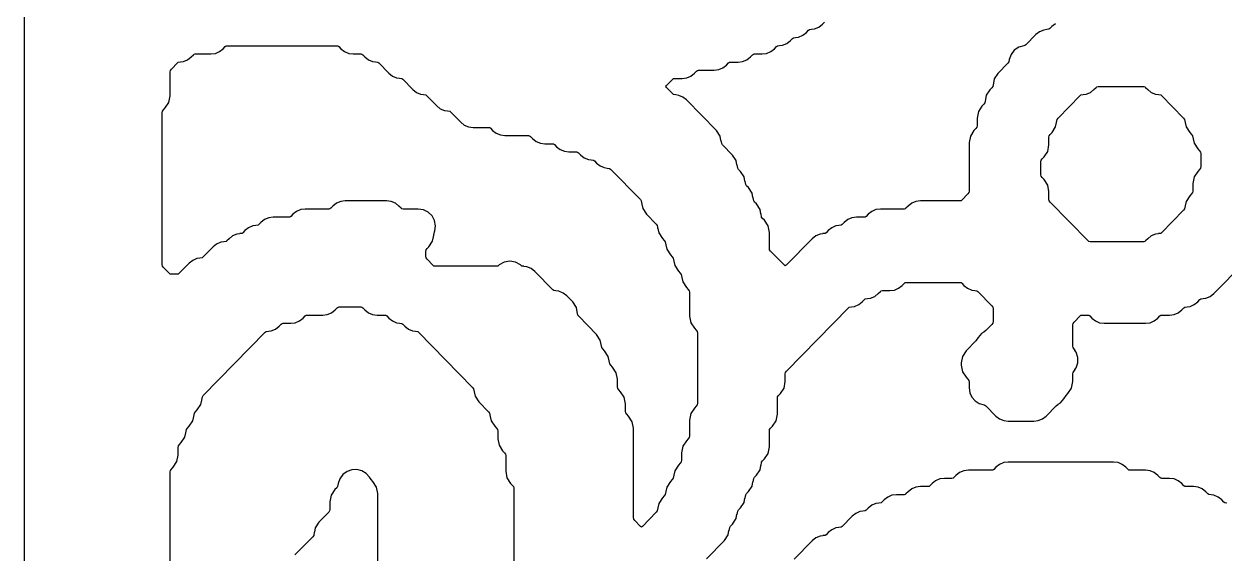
# Model space of a CAD drawing. Header units: millimetres. Extents: x 10 to 410, y 18 to 283.
# Drawn here: x 79 to 113.76, y 245.69 to 261.04 of the extents above; entities that cross this region are included whole.
import ezdxf

# ---------------------------------------------------------------- set-up
doc = ezdxf.new("R2010")
doc.units = ezdxf.units.MM
doc.layers.add('CUT', color=1, linetype='Continuous')

msp = doc.modelspace()

# ---------------------------------------------------------------- linework, layer by layer
at = {"layer": 'CUT'}
for points in [[(121.134, 157), (129.134, 157), (129.134, 160), (142.2679, 160), (142.2679, 280), (129.134, 280), (129.134, 283), (121.134, 283), (121.134, 280), (100.134, 280), (100.134, 283), (92.134, 283), (92.134, 280), (79, 280), (79, 160), (92.134, 160), (92.134, 157), (100.134, 157), (100.134, 160), (121.134, 160)], [(83.034, 253.9906), (83.0088, 254.0289), (83, 254.0739), (83, 258.4662), (83.0088, 258.5112), (83.034, 258.5495), (83.0886, 258.6053), (83.1942, 258.7662), (83.2312, 258.955), (83.2312, 259.6476), (83.2401, 259.6926), (83.2652, 259.7309), (83.4393, 259.9087), (83.4643, 259.9283), (83.5286, 259.9369), (83.5284, 259.9385), (83.6146, 259.95), (83.7366, 260.0013), (83.8408, 260.0828), (83.9017, 260.145), (83.9268, 260.1646), (83.9582, 260.1688), (84.4085, 260.1688), (84.5396, 260.1863), (84.6616, 260.2376), (84.7658, 260.3191), (84.8267, 260.3813), (84.8517, 260.4009), (84.8832, 260.4051), (88.0542, 260.4051), (88.0857, 260.4009), (88.1107, 260.3813), (88.1716, 260.3191), (88.2758, 260.2376), (88.3978, 260.1863), (88.5289, 260.1688), (88.7479, 260.1688), (88.7794, 260.1646), (88.8044, 260.145), (88.8653, 260.0828), (88.9696, 260.0013), (89.0915, 259.95), (89.1777, 259.9385), (89.1775, 259.9369), (89.2419, 259.9283), (89.2669, 259.9087), (89.5591, 259.6102), (89.6633, 259.5287), (89.7853, 259.4774), (89.8715, 259.4659), (89.8712, 259.4643), (89.9356, 259.4557), (89.9606, 259.4362), (90.2528, 259.1376), (90.3571, 259.0561), (90.479, 259.0048), (90.5652, 258.9933), (90.565, 258.9917), (90.6294, 258.9831), (90.6544, 258.9636), (90.9466, 258.665), (91.0508, 258.5836), (91.1728, 258.5323), (91.2589, 258.5208), (91.2587, 258.5192), (91.3231, 258.5106), (91.3481, 258.491), (91.6403, 258.1925), (91.7445, 258.111), (91.8665, 258.0597), (91.9976, 258.0422), (92.4479, 258.0422), (92.4793, 258.038), (92.5044, 258.0185), (92.5653, 257.9562), (92.6695, 257.8747), (92.7915, 257.8234), (92.9226, 257.8059), (93.6041, 257.8059), (93.6356, 257.8017), (93.6606, 257.7822), (93.7215, 257.7199), (93.8258, 257.6384), (93.9477, 257.5871), (94.0789, 257.5696), (94.2979, 257.5696), (94.3293, 257.5654), (94.3543, 257.5459), (94.4153, 257.4836), (94.5195, 257.4021), (94.6415, 257.3508), (94.7726, 257.3333), (94.9916, 257.3333), (95.0231, 257.3291), (95.0481, 257.3096), (95.109, 257.2473), (95.2132, 257.1658), (95.3352, 257.1146), (95.4214, 257.103), (95.4212, 257.1014), (95.4856, 257.0928), (95.5106, 257.0733), (95.5715, 257.011), (95.6757, 256.9296), (95.7977, 256.8783), (95.8839, 256.8668), (95.8837, 256.8652), (95.948, 256.8566), (95.973, 256.837), (96.8408, 255.9503), (96.866, 255.912), (96.8841, 255.8194), (96.8872, 255.82), (96.9118, 255.6944), (97.0175, 255.5336), (97.3033, 255.2415), (97.3285, 255.2032), (97.3466, 255.1105), (97.3497, 255.1111), (97.3743, 254.9856), (97.4799, 254.8247), (97.5346, 254.7689), (97.5597, 254.7306), (97.5779, 254.638), (97.581, 254.6386), (97.6056, 254.513), (97.7112, 254.3521), (97.7658, 254.2963), (97.791, 254.258), (97.8091, 254.1654), (97.8122, 254.166), (97.8368, 254.0404), (97.9424, 253.8796), (97.9971, 253.8237), (98.0222, 253.7854), (98.0404, 253.6928), (98.0434, 253.6934), (98.0681, 253.5678), (98.1737, 253.407), (98.2283, 253.3512), (98.2535, 253.3129), (98.2623, 253.2679), (98.2623, 252.5753), (98.2993, 252.3864), (98.4049, 252.2255), (98.4596, 252.1697), (98.4847, 252.1314), (98.4935, 252.0865), (98.4935, 250.057), (98.4847, 250.012), (98.4596, 249.9737), (98.4049, 249.9179), (98.2993, 249.757), (98.2623, 249.5682), (98.2623, 249.1119), (98.2535, 249.0669), (98.2283, 249.0286), (98.1737, 248.9728), (98.0681, 248.8119), (98.031, 248.623), (98.031, 248.403), (98.0222, 248.358), (97.9971, 248.3197), (97.9424, 248.2639), (97.8368, 248.103), (97.8122, 247.9775), (97.8091, 247.9781), (97.791, 247.8855), (97.7658, 247.8471), (97.7112, 247.7913), (97.6056, 247.6305), (97.581, 247.5049), (97.5779, 247.5055), (97.5597, 247.4129), (97.5346, 247.3746), (97.4799, 247.3188), (97.3743, 247.1579), (97.3497, 247.0323), (97.3466, 247.0329), (97.3285, 246.9403), (97.3033, 246.902), (96.9027, 246.4926), (96.8748, 246.472), (96.8469, 246.4926), (96.6775, 246.6657), (96.6524, 246.704), (96.6436, 246.749), (96.6436, 249.3319), (96.6065, 249.5208), (96.5009, 249.6816), (96.4463, 249.7374), (96.4211, 249.7757), (96.4123, 249.8207), (96.4123, 250.0408), (96.3753, 250.2296), (96.2696, 250.3905), (96.215, 250.4463), (96.1899, 250.4846), (96.1811, 250.5296), (96.1811, 250.7496), (96.144, 250.9385), (96.0384, 251.0994), (95.9838, 251.1552), (95.9586, 251.1935), (95.9405, 251.2861), (95.9374, 251.2855), (95.9128, 251.4111), (95.8072, 251.5719), (95.7525, 251.6277), (95.7274, 251.666), (95.7092, 251.7587), (95.7062, 251.7581), (95.6815, 251.8836), (95.5759, 252.0445), (95.0588, 252.5729), (95.0336, 252.6112), (95.0155, 252.7038), (95.0124, 252.7032), (94.9878, 252.8288), (94.8822, 252.9896), (94.7094, 253.1662), (94.6052, 253.2477), (94.4832, 253.299), (94.397, 253.3105), (94.3972, 253.3121), (94.3329, 253.3207), (94.3078, 253.3402), (93.7844, 253.875), (93.6802, 253.9565), (93.5582, 254.0078), (93.472, 254.0193), (93.4723, 254.0209), (93.4079, 254.0295), (93.3672, 254.0613), (93.2221, 254.1401), (93.0592, 254.1674), (92.8964, 254.1401), (92.7513, 254.0613), (92.7106, 254.0295), (92.6791, 254.0253), (90.8956, 254.0253), (90.8642, 254.0295), (90.8391, 254.0491), (90.6651, 254.2269), (90.64, 254.2652), (90.6311, 254.3102), (90.6311, 254.4493), (90.64, 254.4943), (90.6651, 254.5326), (90.7197, 254.5884), (90.8254, 254.7493), (90.85, 254.8748), (90.853, 254.8742), (90.8806, 255.015), (90.894, 255.0442), (90.9123, 255.1962), (90.8837, 255.3466), (90.811, 255.4814), (90.701, 255.5878), (90.5638, 255.6559), (90.4126, 255.6793), (89.9706, 255.6793), (89.9392, 255.6835), (89.9142, 255.7031), (89.8532, 255.7653), (89.749, 255.8468), (89.627, 255.8981), (89.4959, 255.9156), (88.2977, 255.9156), (88.1666, 255.8981), (88.0446, 255.8468), (87.9404, 255.7653), (87.8794, 255.7031), (87.8544, 255.6835), (87.823, 255.6793), (87.1415, 255.6793), (87.0103, 255.6618), (86.8884, 255.6105), (86.7841, 255.529), (86.7232, 255.4668), (86.6982, 255.4472), (86.6667, 255.443), (86.2165, 255.443), (86.0853, 255.4255), (85.9634, 255.3742), (85.8591, 255.2928), (85.7982, 255.2305), (85.7732, 255.2109), (85.7088, 255.2024), (85.709, 255.2007), (85.6228, 255.1892), (85.5009, 255.138), (85.3966, 255.0565), (85.3357, 254.9942), (85.3107, 254.9747), (85.2463, 254.9661), (85.2465, 254.9645), (85.1603, 254.953), (85.0384, 254.9017), (84.9341, 254.8202), (84.8732, 254.7579), (84.8482, 254.7384), (84.7838, 254.7298), (84.784, 254.7282), (84.6979, 254.7167), (84.5759, 254.6654), (84.4717, 254.5839), (84.1795, 254.2853), (84.1545, 254.2658), (84.0901, 254.2572), (84.0903, 254.2556), (84.0041, 254.2441), (83.8822, 254.1928), (83.7779, 254.1113), (83.4857, 253.8128), (83.4607, 253.7932), (83.4293, 253.789), (83.2645, 253.789), (83.233, 253.7932), (83.208, 253.8128)], [(108.9084, 258.2749), (108.9336, 258.3132), (109.5701, 258.9636), (109.5951, 258.9831), (109.6595, 258.9917), (109.6593, 258.9933), (109.7455, 259.0048), (109.8674, 259.0561), (109.9717, 259.1376), (110.0326, 259.1999), (110.0576, 259.2194), (110.0891, 259.2236), (111.4101, 259.2236), (111.4416, 259.2194), (111.4666, 259.1999), (111.5275, 259.1376), (111.6318, 259.0561), (111.7537, 259.0048), (111.8399, 258.9933), (111.8397, 258.9917), (111.9041, 258.9831), (111.9291, 258.9636), (112.5656, 258.3132), (112.5908, 258.2749), (112.6089, 258.1823), (112.612, 258.1829), (112.6366, 258.0573), (112.7422, 257.8964), (112.7968, 257.8406), (112.822, 257.8023), (112.8402, 257.7097), (112.8432, 257.7103), (112.8679, 257.5847), (112.9735, 257.4239), (113.0281, 257.368), (113.0532, 257.3297), (113.0621, 257.2848), (113.0621, 256.9093), (113.0532, 256.8644), (113.0281, 256.8261), (112.9735, 256.7702), (112.8679, 256.6094), (112.8308, 256.4205), (112.8308, 256.2005), (112.822, 256.1555), (112.7968, 256.1172), (112.7422, 256.0614), (112.6366, 255.9005), (112.612, 255.7749), (112.6089, 255.7755), (112.5908, 255.6829), (112.5656, 255.6446), (111.9291, 254.9942), (111.9041, 254.9747), (111.8397, 254.9661), (111.8399, 254.9645), (111.7537, 254.953), (111.6318, 254.9017), (111.5275, 254.8202), (111.4666, 254.7579), (111.4416, 254.7384), (111.4101, 254.7342), (109.8578, 254.7342), (109.8264, 254.7384), (109.8014, 254.7579), (108.7023, 255.8809), (108.6772, 255.9192), (108.6684, 255.9642), (108.6684, 256.1842), (108.6313, 256.3731), (108.5257, 256.534), (108.4711, 256.5898), (108.446, 256.6281), (108.4371, 256.673), (108.4371, 257.0485), (108.446, 257.0934), (108.4711, 257.1318), (108.5257, 257.1876), (108.6313, 257.3484), (108.6684, 257.5373), (108.6684, 257.7573), (108.6772, 257.8023), (108.7023, 257.8406), (108.757, 257.8964), (108.8626, 258.0573), (108.8872, 258.1829), (108.8903, 258.1823)]]:
    msp.add_lwpolyline(points, close=True, dxfattribs=at)
for points in [[(108.8568, 261.0451), (108.7526, 260.9636), (108.6916, 260.9014), (108.6666, 260.8818), (108.6022, 260.8732), (108.6024, 260.8716), (108.5163, 260.8601), (108.3943, 260.8088), (108.2901, 260.7274), (107.9979, 260.4288), (107.9729, 260.4093), (107.9415, 260.4051), (107.7929, 260.361), (107.665, 260.2736), (107.57, 260.1513), (107.517, 260.0057), (107.5033, 259.9361), (107.4782, 259.8978), (107.1923, 259.6057), (107.0867, 259.4448), (107.0621, 259.3193), (107.059, 259.3199), (107.0408, 259.2272), (107.0157, 259.1889), (106.9611, 259.1331), (106.8554, 258.9722), (106.8308, 258.8467), (106.8278, 258.8473), (106.8096, 258.7547), (106.7844, 258.7163), (106.7298, 258.6605), (106.6242, 258.4997), (106.5872, 258.3108), (106.5872, 258.0908), (106.5783, 258.0458), (106.5532, 258.0075), (106.4986, 257.9517), (106.3929, 257.7908), (106.3559, 257.602), (106.3559, 256.2005), (106.3471, 256.1555), (106.3219, 256.1172), (106.1479, 255.9394), (106.1229, 255.9198), (106.0914, 255.9156), (104.9475, 255.9156), (104.8163, 255.8981), (104.6944, 255.8468), (104.5901, 255.7653), (104.5292, 255.7031), (104.5042, 255.6835), (104.4727, 255.6793), (103.7912, 255.6793), (103.6601, 255.6618), (103.5381, 255.6105), (103.4339, 255.529), (103.3729, 255.4668), (103.3479, 255.4472), (103.3165, 255.443), (103.0975, 255.443), (102.9663, 255.4255), (102.8444, 255.3742), (102.7401, 255.2928), (102.6792, 255.2305), (102.6542, 255.2109), (102.5898, 255.2024), (102.59, 255.2007), (102.5038, 255.1892), (102.3819, 255.138), (102.2776, 255.0565), (102.2167, 254.9942), (102.1917, 254.9747), (102.1273, 254.9661), (102.1275, 254.9645), (102.0414, 254.953), (101.9194, 254.9017), (101.8152, 254.8202), (101.0651, 254.0538), (101.0372, 254.0332), (101.0093, 254.0538), (100.6087, 254.4632), (100.5836, 254.5015), (100.5747, 254.5465), (100.5747, 255.0028), (100.5377, 255.1916), (100.4321, 255.3525), (100.3775, 255.4083), (100.3523, 255.4466), (100.3342, 255.5393), (100.3311, 255.5387), (100.3065, 255.6642), (100.2008, 255.8251), (100.1462, 255.8809), (100.1211, 255.9192), (100.1029, 256.0118), (100.0998, 256.0112), (100.0752, 256.1368), (99.9696, 256.2977), (99.915, 256.3535), (99.8898, 256.3918), (99.8717, 256.4844), (99.8686, 256.4838), (99.844, 256.6094), (99.7383, 256.7702), (99.6837, 256.8261), (99.6586, 256.8644), (99.6404, 256.957), (99.6373, 256.9564), (99.6127, 257.0819), (99.5071, 257.2428), (99.2212, 257.5349), (99.1961, 257.5732), (99.1779, 257.6658), (99.1749, 257.6652), (99.1502, 257.7908), (99.0446, 257.9517), (98.1781, 258.8371), (98.0739, 258.9185), (97.9519, 258.9698), (97.8657, 258.9813), (97.8659, 258.9829), (97.8016, 258.9915), (97.7765, 259.0111), (97.5957, 259.1959), (97.5759, 259.2236), (97.5957, 259.2514), (97.7765, 259.4362), (97.8016, 259.4557), (97.833, 259.4599), (98.052, 259.4599), (98.1832, 259.4774), (98.3051, 259.5287), (98.4094, 259.6102), (98.4703, 259.6725), (98.4953, 259.692), (98.5267, 259.6962), (98.977, 259.6962), (99.1081, 259.7137), (99.2301, 259.765), (99.3343, 259.8465), (99.3953, 259.9087), (99.4203, 259.9283), (99.4517, 259.9325), (99.6707, 259.9325), (99.8019, 259.95), (99.9238, 260.0013), (100.0281, 260.0828), (100.089, 260.145), (100.114, 260.1646), (100.1455, 260.1688), (100.3645, 260.1688), (100.4956, 260.1863), (100.6176, 260.2376), (100.7218, 260.3191), (100.7828, 260.3813), (100.8078, 260.4009), (100.8721, 260.4095), (100.8719, 260.4111), (100.9581, 260.4226), (101.0801, 260.4739), (101.1843, 260.5553), (101.2452, 260.6176), (101.2703, 260.6372), (101.3346, 260.6457), (101.3344, 260.6474), (101.4206, 260.6589), (101.5426, 260.7101), (101.6468, 260.7916), (101.7077, 260.8539), (101.7327, 260.8734), (101.7971, 260.882), (101.7969, 260.8836), (101.8831, 260.8951), (102.0051, 260.9464), (102.1093, 261.0279), (102.1702, 261.0902)], [(98.7587, 245.5537), (99.2759, 246.0821), (99.3815, 246.243), (99.4061, 246.3685), (99.4092, 246.3679), (99.4273, 246.4605), (99.4525, 246.4988), (99.5071, 246.5547), (99.6127, 246.7155), (99.6373, 246.8411), (99.6404, 246.8405), (99.6586, 246.9331), (99.6837, 246.9714), (99.7383, 247.0272), (99.844, 247.1881), (99.8686, 247.3137), (99.8717, 247.3131), (99.8898, 247.4057), (99.915, 247.444), (99.9696, 247.4998), (100.0752, 247.6607), (100.0998, 247.7862), (100.1029, 247.7856), (100.1211, 247.8783), (100.1462, 247.9166), (100.2008, 247.9724), (100.3065, 248.1333), (100.3311, 248.2588), (100.3342, 248.2582), (100.3523, 248.3508), (100.3775, 248.3891), (100.4321, 248.445), (100.5377, 248.6058), (100.5747, 248.7947), (100.5747, 249.251), (100.5836, 249.296), (100.6087, 249.3343), (100.6633, 249.3901), (100.769, 249.551), (100.806, 249.7398), (100.806, 250.1962), (100.8148, 250.2411), (100.84, 250.2794), (100.8946, 250.3352), (101.0002, 250.4961), (101.0372, 250.685), (101.0372, 250.905), (101.0461, 250.95), (101.0712, 250.9883), (102.864, 252.8201), (102.889, 252.8397), (102.9534, 252.8483), (102.9532, 252.8499), (103.0393, 252.8614), (103.1613, 252.9127), (103.2655, 252.9942), (103.3265, 253.0564), (103.3515, 253.076), (103.4159, 253.0846), (103.4156, 253.0862), (103.5018, 253.0977), (103.6238, 253.149), (103.728, 253.2304), (103.789, 253.2927), (103.814, 253.3123), (103.8454, 253.3165), (104.0644, 253.3165), (104.1956, 253.334), (104.3175, 253.3853), (104.4218, 253.4667), (104.4827, 253.529), (104.5077, 253.5485), (104.5392, 253.5527), (106.0914, 253.5527), (106.1229, 253.5485), (106.1479, 253.529), (106.2088, 253.4667), (106.3131, 253.3853), (106.435, 253.334), (106.5212, 253.3225), (106.521, 253.3209), (106.5854, 253.3123), (106.6104, 253.2927), (107.0157, 252.8786), (107.0408, 252.8403), (107.0497, 252.7953), (107.0497, 252.4199), (107.0408, 252.3749), (107.0157, 252.3366), (106.8416, 252.1588), (106.7877, 252.1166), (106.7167, 252.0734), (106.6185, 251.9635), (106.5532, 251.864), (106.2673, 251.5719), (106.1617, 251.4111), (106.1247, 251.2222), (106.1247, 251.1575), (106.1617, 250.9687), (106.2673, 250.8078), (106.3219, 250.752), (106.3471, 250.7137), (106.3559, 250.6687), (106.3559, 250.5034), (106.3765, 250.3616), (106.4364, 250.2314), (106.5308, 250.1236), (106.6519, 250.047), (106.7898, 250.0078), (106.8166, 250.0042), (106.8416, 249.9847), (107.1338, 249.6861), (107.2381, 249.6047), (107.36, 249.5534), (107.4912, 249.5359), (108.2269, 249.5359), (108.358, 249.5534), (108.48, 249.6047), (108.5842, 249.6861), (108.8764, 249.9847), (108.9303, 250.0269), (109.0014, 250.07), (109.0995, 250.18), (109.1648, 250.2794), (109.2195, 250.3352), (109.3251, 250.4961), (109.3621, 250.685), (109.3621, 250.905), (109.3709, 250.95), (109.4227, 251.0289), (109.4189, 251.0314), (109.4563, 251.0839), (109.5034, 251.2309), (109.5034, 251.3852), (109.4563, 251.5321), (109.4189, 251.5846), (109.4227, 251.5871), (109.3709, 251.666), (109.3621, 251.711), (109.3621, 252.3227), (109.3709, 252.3677), (109.3961, 252.406), (109.5701, 252.5839), (109.5951, 252.6034), (109.6266, 252.6076), (109.7914, 252.6076), (109.8228, 252.6034), (109.8478, 252.5839), (109.9088, 252.5216), (110.013, 252.4401), (110.135, 252.3888), (110.2661, 252.3713), (111.4643, 252.3713), (111.5955, 252.3888), (111.7174, 252.4401), (111.8217, 252.5216), (111.8826, 252.5839), (111.9076, 252.6034), (111.9391, 252.6076), (112.1581, 252.6076), (112.2892, 252.6251), (112.4112, 252.6764), (112.5154, 252.7579), (112.5763, 252.8201), (112.6013, 252.8397), (112.6657, 252.8483), (112.6655, 252.8499), (112.7517, 252.8614), (112.8737, 252.9127), (112.9779, 252.9942), (113.0388, 253.0564), (113.0638, 253.076), (113.1282, 253.0846), (113.128, 253.0862), (113.2142, 253.0977), (113.3361, 253.149), (113.4404, 253.2304), (114.3069, 254.1158)], [(83.2312, 241.0781), (83.2312, 248.0696), (83.2401, 248.1145), (83.2652, 248.1529), (83.3198, 248.2087), (83.4255, 248.3695), (83.4625, 248.5584), (83.4625, 248.7784), (83.4713, 248.8234), (83.4965, 248.8617), (83.5511, 248.9175), (83.6567, 249.0784), (83.6813, 249.204), (83.6844, 249.2034), (83.7026, 249.296), (83.7277, 249.3343), (83.7823, 249.3901), (83.888, 249.551), (83.9126, 249.6765), (83.9156, 249.6759), (83.9338, 249.7686), (83.959, 249.8069), (84.0136, 249.8627), (84.1192, 250.0235), (84.1438, 250.1491), (84.1469, 250.1485), (84.1651, 250.2411), (84.1902, 250.2794), (85.983, 252.1113), (86.008, 252.1308), (86.0724, 252.1394), (86.0721, 252.141), (86.1583, 252.1525), (86.2803, 252.2038), (86.3845, 252.2853), (86.4455, 252.3476), (86.4705, 252.3671), (86.5019, 252.3713), (86.7209, 252.3713), (86.8521, 252.3888), (86.974, 252.4401), (87.0783, 252.5216), (87.1392, 252.5839), (87.1642, 252.6034), (87.1957, 252.6076), (87.6459, 252.6076), (87.7771, 252.6251), (87.899, 252.6764), (88.0033, 252.7579), (88.0642, 252.8201), (88.0892, 252.8397), (88.1206, 252.8439), (88.7479, 252.8439), (88.7794, 252.8397), (88.8044, 252.8201), (88.8653, 252.7579), (88.9696, 252.6764), (89.0915, 252.6251), (89.2227, 252.6076), (89.4417, 252.6076), (89.4731, 252.6034), (89.4981, 252.5839), (89.5591, 252.5216), (89.6633, 252.4401), (89.7853, 252.3888), (89.8715, 252.3773), (89.8712, 252.3757), (89.9356, 252.3671), (89.9606, 252.3476), (90.0216, 252.2853), (90.1258, 252.2038), (90.2478, 252.1525), (90.334, 252.141), (90.3337, 252.1394), (90.3981, 252.1308), (90.4231, 252.1113), (91.9847, 250.5157), (92.0098, 250.4774), (92.028, 250.3848), (92.031, 250.3854), (92.0557, 250.2598), (92.1613, 250.099), (92.4471, 249.8069), (92.4723, 249.7686), (92.4905, 249.6759), (92.4935, 249.6765), (92.5181, 249.551), (92.6238, 249.3901), (92.6784, 249.3343), (92.7035, 249.296), (92.7124, 249.251), (92.7124, 249.031), (92.7494, 248.8421), (92.855, 248.6812), (92.9096, 248.6254), (92.9348, 248.5871), (92.9436, 248.5422), (92.9436, 248.0858), (92.9806, 247.897), (93.0863, 247.7361), (93.1409, 247.6803), (93.166, 247.642), (93.1749, 247.597), (93.1749, 245.095)], [(113.822, 247.1686), (113.7576, 247.1772), (113.7326, 247.1967), (113.6716, 247.259), (113.5674, 247.3405), (113.4454, 247.3918), (113.3593, 247.4033), (113.3595, 247.4049), (113.2951, 247.4135), (113.2701, 247.433), (113.2091, 247.4953), (113.1049, 247.5768), (112.9829, 247.6281), (112.8518, 247.6456), (112.6328, 247.6456), (112.6013, 247.6498), (112.5763, 247.6693), (112.5154, 247.7316), (112.4112, 247.8131), (112.2892, 247.8644), (112.1581, 247.8819), (111.9391, 247.8819), (111.9076, 247.8861), (111.8826, 247.9056), (111.8217, 247.9679), (111.7174, 248.0493), (111.5955, 248.1006), (111.4643, 248.1181), (111.0141, 248.1181), (110.9826, 248.1223), (110.9576, 248.1419), (110.8967, 248.2042), (110.7924, 248.2856), (110.6705, 248.3369), (110.5393, 248.3544), (107.4912, 248.3544), (107.36, 248.3369), (107.2381, 248.2856), (107.1338, 248.2042), (107.0729, 248.1419), (107.0479, 248.1223), (107.0164, 248.1181), (106.3349, 248.1181), (106.2038, 248.1006), (106.0818, 248.0493), (105.9776, 247.9679), (105.9167, 247.9056), (105.8917, 247.8861), (105.8602, 247.8819), (105.6412, 247.8819), (105.5101, 247.8644), (105.3881, 247.8131), (105.2839, 247.7316), (105.2229, 247.6693), (105.1979, 247.6498), (105.1665, 247.6456), (104.9475, 247.6456), (104.8163, 247.6281), (104.6944, 247.5768), (104.5901, 247.4953), (104.5292, 247.433), (104.5042, 247.4135), (104.4727, 247.4093), (104.2537, 247.4093), (104.1226, 247.3918), (104.0006, 247.3405), (103.8964, 247.259), (103.8354, 247.1967), (103.8104, 247.1772), (103.746, 247.1686), (103.7463, 247.167), (103.6601, 247.1555), (103.5381, 247.1042), (103.4339, 247.0227), (103.3729, 246.9605), (103.3479, 246.9409), (103.2836, 246.9323), (103.2838, 246.9307), (103.1976, 246.9192), (103.0756, 246.8679), (102.9714, 246.7864), (102.6792, 246.4879), (102.6542, 246.4683), (102.5898, 246.4597), (102.59, 246.4581), (102.5038, 246.4466), (102.3819, 246.3953), (102.2776, 246.3139), (102.2167, 246.2516), (102.1917, 246.232), (102.1273, 246.2235), (102.1275, 246.2218), (102.0414, 246.2103), (101.9194, 246.1591), (101.8152, 246.0776), (101.2917, 245.5427)], [(89.2437, 245.4867), (89.2437, 247.4416), (89.2066, 247.6305), (89.101, 247.7913), (89.0464, 247.8471), (89.0038, 247.912), (88.9056, 248.0219), (88.7797, 248.0985), (88.6369, 248.1349), (88.4896, 248.1282), (88.3508, 248.0788), (88.2323, 247.9911), (88.1446, 247.8727), (88.0952, 247.7338), (88.0786, 247.6492), (88.0535, 247.6109), (87.9988, 247.555), (87.8932, 247.3942), (87.8562, 247.2053), (87.8562, 246.9853), (87.8474, 246.9403), (87.8222, 246.902), (87.5363, 246.6099), (87.4307, 246.449), (87.4061, 246.3235), (87.403, 246.3241), (87.3849, 246.2314), (87.3597, 246.1931), (86.8426, 245.6648)]]:
    msp.add_lwpolyline(points, dxfattribs=at)

doc.saveas('drawing.dxf')
